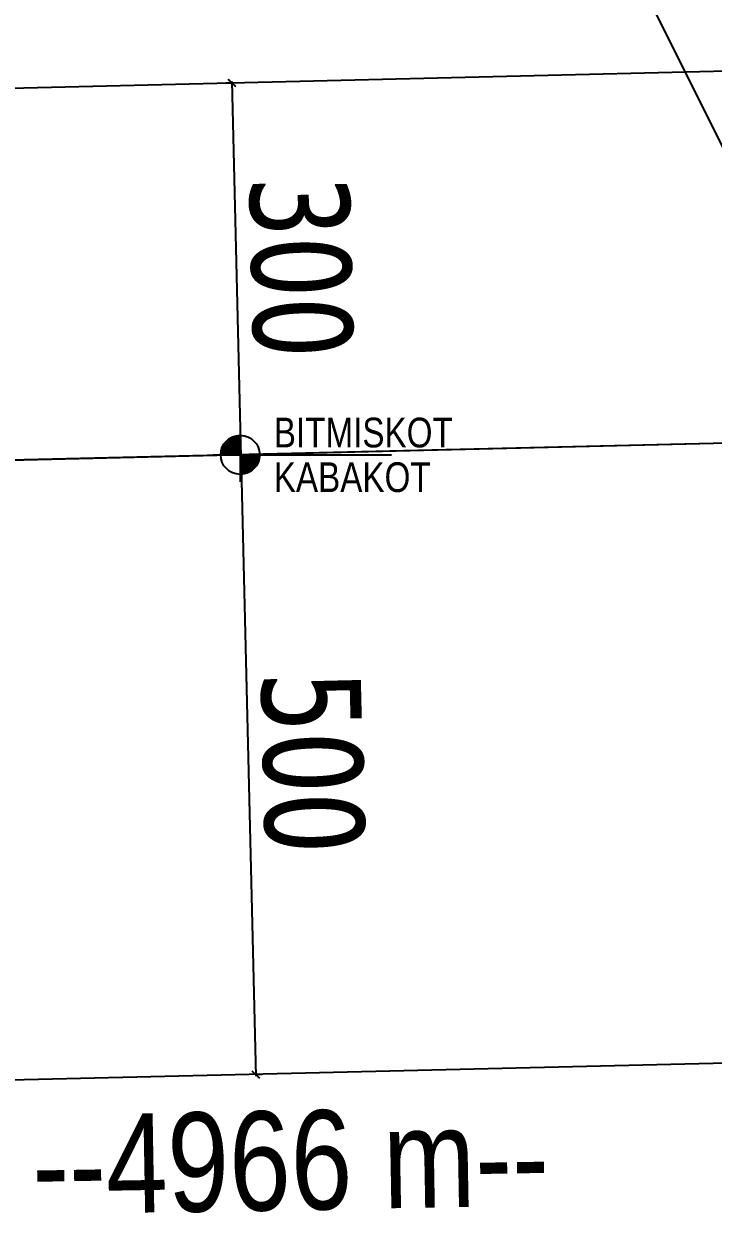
# Model space of a CAD drawing. Header units: millimetres. Extents: x 43168.9 to 43194.6, y -25545.1 to -25543.4.
# Drawn here: x 43171.8265 to 43171.9379, y -25544.9005 to -25544.7086 of the extents above; entities that cross this region are included whole.
import ezdxf

# ---------------------------------------------------------------- set-up
doc = ezdxf.new("R2010")
doc.units = ezdxf.units.MM
doc.header["$LTSCALE"] = 200
doc.linetypes.add('DASHDOT', pattern=[1, 0.5, -0.25, 0, -0.25])
doc.linetypes.add('HIDDEN2', pattern=[0.1875, 0.125, -0.0625])
for name, color, linetype in [('arsasiniri_sgh', 10, 'Continuous'), ('izd.tas.alt_sgh', 214, 'HIDDEN2'), ('olcu-uyg_sgh', 193, 'Continuous'), ('vaziyet-01_sgh', 33, 'Continuous'), ('yapi-yaklasma_sgh', 41, 'DASHDOT'), ('yazi-mahal_sgh', 12, 'Continuous')]:
    doc.layers.add(name, color=color, linetype=linetype)
doc.styles.add('dim', font='VERDANA.TTF', dxfattribs={"width": 0.7})
doc.styles.add('text2', font='arial.ttf')

# ---------------------------------------------------------------- blocks, each defined once
blk = doc.blocks.new('_Oblique')
at = {"color": 0, "linetype": 'ByBlock', "lineweight": -2}
blk.add_line((-0.5, -0.5), (0.5, 0.5), dxfattribs=at)

msp = doc.modelspace()

# ---------------------------------------------------------------- linework, layer by layer
at = {"color": 0, "linetype": 'ByBlock', "lineweight": -2}
for p, q in [((43171.8608, -25544.71873), (43171.85957, -25544.71756)), ((43171.86223, -25544.77871), (43171.861, -25544.77754)), ((43171.861, -25544.77754), (43171.86223, -25544.77871)), ((43171.86338, -25544.87751), (43171.86461, -25544.87868))]:
    msp.add_line(p, q, dxfattribs=at)
for p, q in [((43171.85834, -25544.77804), (43171.8614, -25544.77498)), ((43171.85836, -25544.77774), (43171.8611, -25544.775)), ((43171.86148, -25544.77553), (43171.86097, -25544.77502)), ((43171.86148, -25544.77527), (43171.86121, -25544.77499)), ((43171.86148, -25544.775), (43171.86146, -25544.77498)), ((43171.85843, -25544.77741), (43171.86078, -25544.77505)), ((43171.85852, -25544.77813), (43171.86148, -25544.77516)), ((43171.85854, -25544.77703), (43171.8604, -25544.77517)), ((43171.85976, -25544.77813), (43171.85858, -25544.77694)), ((43171.86003, -25544.77813), (43171.85866, -25544.77675)), ((43171.8603, -25544.77813), (43171.85875, -25544.77657)), ((43171.85878, -25544.77652), (43171.85987, -25544.77543)), ((43171.85879, -25544.77813), (43171.86148, -25544.77543)), ((43171.86057, -25544.77813), (43171.85885, -25544.7764)), ((43171.86084, -25544.77813), (43171.85896, -25544.77625)), ((43171.85906, -25544.77813), (43171.86148, -25544.7757)), ((43171.86111, -25544.77813), (43171.85908, -25544.7761)), ((43171.86138, -25544.77813), (43171.85921, -25544.77595)), ((43171.85933, -25544.77813), (43171.86148, -25544.77597)), ((43171.86148, -25544.77796), (43171.85935, -25544.77582)), ((43171.86148, -25544.77769), (43171.85949, -25544.77569)), ((43171.8596, -25544.77813), (43171.86148, -25544.77624)), ((43171.86148, -25544.77742), (43171.85964, -25544.77558)), ((43171.86148, -25544.77715), (43171.8598, -25544.77547)), ((43171.85987, -25544.77813), (43171.86148, -25544.77651)), ((43171.86148, -25544.77688), (43171.85997, -25544.77537)), ((43171.86014, -25544.77813), (43171.86148, -25544.77678)), ((43171.86148, -25544.77661), (43171.86015, -25544.77528)), ((43171.86148, -25544.77634), (43171.86034, -25544.7752)), ((43171.86148, -25544.77607), (43171.86054, -25544.77513)), ((43171.86148, -25544.7758), (43171.86074, -25544.77507)), ((43171.85842, -25544.77813), (43171.85834, -25544.77805)), ((43171.85869, -25544.77813), (43171.85836, -25544.7778)), ((43171.85896, -25544.77813), (43171.85839, -25544.77756)), ((43171.85922, -25544.77813), (43171.85844, -25544.77734)), ((43171.85949, -25544.77813), (43171.8585, -25544.77713)), ((43171.86041, -25544.77813), (43171.86148, -25544.77705)), ((43171.86068, -25544.77813), (43171.86148, -25544.77732)), ((43171.86094, -25544.77813), (43171.86148, -25544.77759)), ((43171.86121, -25544.77813), (43171.86148, -25544.77786)), ((43171.86148, -25544.77839), (43171.86175, -25544.77813)), ((43171.86148, -25544.77866), (43171.86202, -25544.77813)), ((43171.86148, -25544.77893), (43171.86229, -25544.77813)), ((43171.86148, -25544.7792), (43171.86256, -25544.77813)), ((43171.86148, -25544.77947), (43171.86283, -25544.77813)), ((43171.86148, -25544.77974), (43171.8631, -25544.77813)), ((43171.86148, -25544.78001), (43171.86337, -25544.77813)), ((43171.86148, -25544.78028), (43171.86364, -25544.77813)), ((43171.86148, -25544.78055), (43171.86391, -25544.77813)), ((43171.86148, -25544.78082), (43171.86418, -25544.77813)), ((43171.86148, -25544.78109), (43171.86445, -25544.77813)), ((43171.86366, -25544.7804), (43171.86148, -25544.77823)), ((43171.86351, -25544.78052), (43171.86148, -25544.7785)), ((43171.86336, -25544.78065), (43171.86148, -25544.77877)), ((43171.86157, -25544.78127), (43171.86463, -25544.77821)), ((43171.86379, -25544.78026), (43171.86165, -25544.77813)), ((43171.86187, -25544.78125), (43171.86461, -25544.7785)), ((43171.86391, -25544.78012), (43171.86192, -25544.77813)), ((43171.86403, -25544.77997), (43171.86219, -25544.77813)), ((43171.8622, -25544.78118), (43171.86455, -25544.77883)), ((43171.86414, -25544.77981), (43171.86246, -25544.77813)), ((43171.86424, -25544.77964), (43171.86273, -25544.77813)), ((43171.86433, -25544.77946), (43171.863, -25544.77813)), ((43171.86441, -25544.77927), (43171.86327, -25544.77813)), ((43171.86448, -25544.77907), (43171.86354, -25544.77813)), ((43171.86454, -25544.77886), (43171.8638, -25544.77813)), ((43171.86459, -25544.77864), (43171.86407, -25544.77813)), ((43171.86462, -25544.7784), (43171.86434, -25544.77813)), ((43171.86463, -25544.77814), (43171.86461, -25544.77813)), ((43171.8632, -25544.78076), (43171.86148, -25544.77904)), ((43171.86304, -25544.78086), (43171.86148, -25544.77931)), ((43171.86286, -25544.78095), (43171.86148, -25544.77958)), ((43171.86267, -25544.78103), (43171.86148, -25544.77985)), ((43171.86248, -25544.78111), (43171.86148, -25544.78011)), ((43171.86226, -25544.78117), (43171.86148, -25544.78038)), ((43171.86205, -25544.78122), (43171.86148, -25544.78065)), ((43171.86258, -25544.78107), (43171.86444, -25544.77921)), ((43171.86309, -25544.78083), (43171.86418, -25544.77974)), ((43171.86181, -25544.78125), (43171.86148, -25544.78092)), ((43171.86156, -25544.78127), (43171.86148, -25544.78119))]:
    msp.add_line(p, q)
at = {"color": 0}
for p, q in [((43171.86148, -25544.77378), (43171.86148, -25544.78248)), ((43171.85713, -25544.77813), (43171.88593, -25544.77813))]:
    msp.add_line(p, q, dxfattribs=at)
msp.add_circle((43171.86148, -25544.77813), 0.00315, dxfattribs=at)
at = {"layer": 'arsasiniri_sgh', "color": 14}
msp.add_line((43172.35697, -25544.86636), (43171.364, -25544.89), dxfattribs=at)
at = {"layer": 'izd.tas.alt_sgh'}
msp.add_line((43172.29897, -25544.76771), (43171.424, -25544.78854), dxfattribs=at)
at = {"layer": 'olcu-uyg_sgh'}
for p, q in [((43171.86018, -25544.71814), (43171.85918, -25544.71817)), ((43171.86018, -25544.71814), (43171.85918, -25544.71817)), ((43171.86162, -25544.77837), (43171.86018, -25544.71789)), ((43171.86162, -25544.77837), (43171.86018, -25544.71789)), ((43171.86161, -25544.77812), (43171.86061, -25544.77815)), ((43171.86161, -25544.77812), (43171.86061, -25544.77815)), ((43171.86161, -25544.77787), (43171.864, -25544.87835)), ((43171.86161, -25544.77787), (43171.864, -25544.87835)), ((43171.86161, -25544.77812), (43171.86261, -25544.7781)), ((43171.86161, -25544.77812), (43171.86261, -25544.7781)), ((43171.86399, -25544.8781), (43171.86499, -25544.87807)), ((43171.86399, -25544.8781), (43171.86499, -25544.87807))]:
    msp.add_line(p, q, dxfattribs=at)
at = {"layer": 'vaziyet-01_sgh'}
msp.add_line((43171.86588, -25544.58092), (43171.96288, -25544.77571), dxfattribs=at)
at = {"layer": 'yapi-yaklasma_sgh'}
for p, q in [((43172.20013, -25544.71005), (43171.524, -25544.72615)), ((43172.20013, -25544.71005), (43171.524, -25544.72615)), ((43172.25894, -25544.76867), (43171.464, -25544.78759)), ((43172.25894, -25544.76867), (43171.464, -25544.78759))]:
    msp.add_line(p, q, dxfattribs=at)

# ---------------------------------------------------------------- block references
at = {"layer": 'olcu-uyg_sgh', "xscale": 0.001199999999062304, "yscale": 0.001199999999062304, "zscale": 0.001199999999062304}
for p, rotation in [((43171.86018, -25544.71814), 91.36381749031437), ((43171.86161, -25544.77812), 271.3638174903144), ((43171.86161, -25544.77812), 91.36381749031437), ((43171.86399, -25544.8781), 271.3638174903144)]:
    msp.add_blockref('_Oblique', p, dxfattribs=dict(at, rotation=rotation))

# ---------------------------------------------------------------- texts
at = {"color": 0, "style": 'text2', "width": 0.8}
for tag, p, s in [('BITMISKOT', (43171.86691, -25544.77693), '+0,10'), ('KABAKOT', (43171.86691, -25544.78413), '±0,00')]:
    msp.add_attdef(tag, p, s, height=0.0048, dxfattribs=at)
at = {"layer": 'olcu-uyg_sgh', "color": 2, "style": 'dim', "width": 0.7}
for s, p in [('300', (43171.86304, -25544.73327)), ('500', (43171.86494, -25544.81317))]:
    msp.add_text(s, height=0.016, rotation=271.3638, dxfattribs=at).set_placement(p)
at = {"layer": 'olcu-uyg_sgh', "color": 2, "char_height": 0.016, "attachment_point": 5, "rotation": 271.3638, "style": 'dim'}
for s, insert in [('\\A1;300', (43171.87123, -25544.74789)), ('\\A1;500', (43171.87313, -25544.82786))]:
    msp.add_mtext(s, dxfattribs=dict(at, insert=insert))
at = {"layer": 'yazi-mahal_sgh', "style": 'text2', "width": 0.8}
msp.add_text('--4966 m--', height=0.016, rotation=1.0003, dxfattribs=at).set_placement((43171.82802, -25544.90069))

doc.saveas('drawing.dxf')
